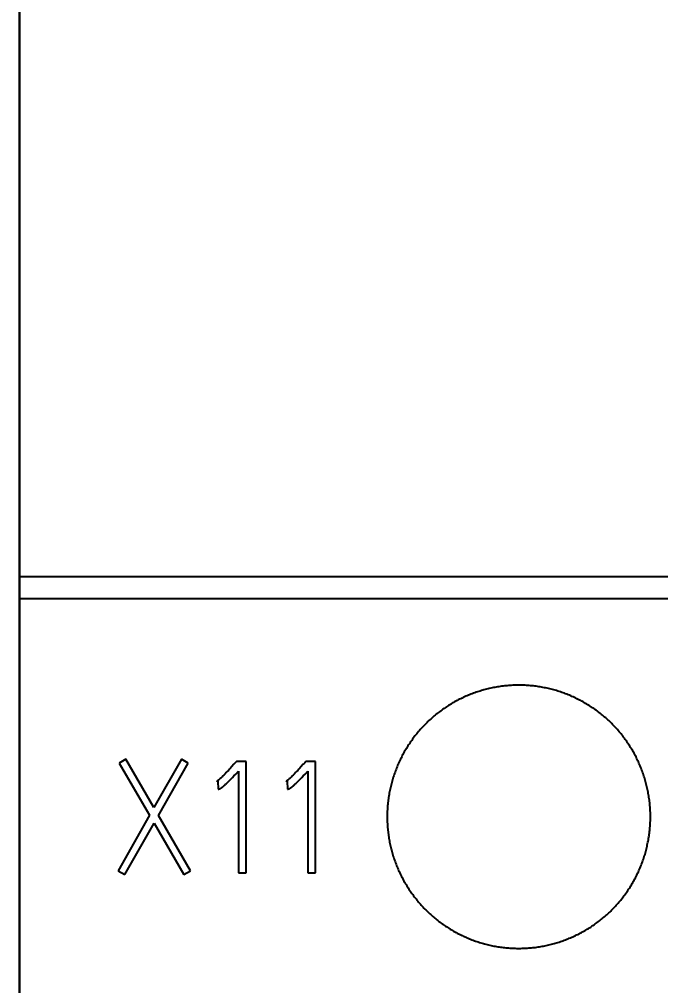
# Model space of a CAD drawing. Extents: x 0 to 420, y 0 to 297.
# Drawn here: x 109.27 to 119.02, y 158.27 to 172.96 of the extents above; entities that cross this region are included whole.
import ezdxf
from ezdxf.enums import TextEntityAlignment as Align

# ---------------------------------------------------------------- set-up
doc = ezdxf.new("R2010")
doc.units = 0
doc.header["$LTSCALE"] = 23.1
for name, color, linetype in [('10000_FRONT', 7, 'CONTINUOUS'), ('10100_DIM_FRONT', 7, 'CONTINUOUS'), ('10500_FRONT_LABELING', 7, 'CONTINUOUS')]:
    doc.layers.add(name, color=color, linetype=linetype)
doc.dimstyles.get("Standard").update_dxf_attribs({"dimtxt": 2.5, "dimasz": 2.5, "dimexe": 1.25, "dimexo": 0.625, "dimtad": 1, "dimcen": 2.5, "dimazin": 3, "dimtfac": 1, "dimtmove": 0, "dimatfit": 3})

# ---------------------------------------------------------------- blocks, each defined once
blk = doc.blocks.new('*D0')
at = {"layer": '10100_DIM_FRONT', "linetype": 'CONTINUOUS'}
for p, q in [((109.270844, 186.639203), (109.270844, 130.967761)), ((144.770844, 186.639203), (144.770844, 130.967761)), ((109.270844, 132.967761), (127.020844, 132.967761)), ((144.770844, 132.967761), (127.020844, 132.967761))]:
    blk.add_line(p, q, dxfattribs=at)
for points in [[(112.770844, 133.467761), (109.270844, 132.967761), (112.770844, 132.467761)], [(141.270844, 132.467761), (144.770844, 132.967761), (141.270844, 133.467761)]]:
    blk.add_solid(points, dxfattribs=at)
blk.add_text('35,5', height=3.5, dxfattribs=at).set_placement((123.190186, 133.842761), (132.690186, 133.842761), align=Align.FIT)

msp = doc.modelspace()

# ---------------------------------------------------------------- linework, layer by layer
at = {"layer": '10000_FRONT', "color": 7, "linetype": 'CONTINUOUS'}
for p, q in [((109.271, 231.64), (109.271, 141.64)), ((109.271, 164.493), (144.771, 164.493)), ((109.271, 164.16), (144.771, 164.16))]:
    msp.add_line(p, q, dxfattribs=at)
for points in [[(118.861, 160.84), (118.861, 160.861), (118.86, 160.882), (118.86, 160.904), (118.859, 160.925), (118.858, 160.946), (118.857, 160.967), (118.855, 160.987), (118.854, 161.008), (118.852, 161.029), (118.85, 161.05), (118.847, 161.071), (118.845, 161.092), (118.842, 161.112), (118.839, 161.133), (118.836, 161.154), (118.833, 161.174), (118.829, 161.195), (118.825, 161.215), (118.821, 161.236), (118.817, 161.256), (118.813, 161.277), (118.808, 161.297), (118.803, 161.317), (118.798, 161.338), (118.793, 161.358), (118.787, 161.378), (118.781, 161.398), (118.775, 161.419), (118.769, 161.439), (118.763, 161.459), (118.756, 161.479), (118.749, 161.499), (118.742, 161.519), (118.735, 161.539), (118.727, 161.558), (118.72, 161.578), (118.712, 161.598), (118.704, 161.617), (118.696, 161.636), (118.687, 161.655), (118.679, 161.675), (118.67, 161.693), (118.661, 161.712), (118.651, 161.731), (118.642, 161.75), (118.632, 161.768), (118.623, 161.787), (118.613, 161.805), (118.602, 161.823), (118.592, 161.842), (118.582, 161.86), (118.571, 161.878), (118.56, 161.895), (118.549, 161.913), (118.537, 161.931), (118.526, 161.948), (118.514, 161.966), (118.502, 161.983), (118.49, 162), (118.478, 162.017), (118.465, 162.034), (118.453, 162.051), (118.44, 162.068), (118.427, 162.084), (118.414, 162.101), (118.4, 162.117), (118.387, 162.133), (118.373, 162.149), (118.359, 162.165), (118.345, 162.181), (118.331, 162.197), (118.316, 162.212), (118.302, 162.227), (118.287, 162.242), (118.273, 162.257), (118.258, 162.272), (118.243, 162.286), (118.227, 162.301), (118.212, 162.315), (118.197, 162.329), (118.181, 162.343), (118.165, 162.356), (118.149, 162.37), (118.133, 162.383), (118.117, 162.397), (118.101, 162.41), (118.084, 162.423), (118.067, 162.435), (118.051, 162.448), (118.034, 162.46), (118.017, 162.472), (117.999, 162.485), (117.982, 162.496), (117.964, 162.508), (117.947, 162.52), (117.929, 162.531), (117.911, 162.542), (117.893, 162.553), (117.875, 162.564), (117.856, 162.575), (117.838, 162.585), (117.819, 162.595), (117.801, 162.605), (117.782, 162.615), (117.764, 162.625), (117.745, 162.634), (117.726, 162.643), (117.707, 162.652), (117.688, 162.661), (117.669, 162.67), (117.65, 162.678), (117.63, 162.686), (117.611, 162.694), (117.592, 162.702), (117.572, 162.709), (117.553, 162.717), (117.533, 162.724), (117.513, 162.731), (117.493, 162.738), (117.473, 162.744), (117.453, 162.75), (117.433, 162.757), (117.413, 162.763), (117.393, 162.768), (117.372, 162.774), (117.352, 162.779), (117.331, 162.784), (117.311, 162.789), (117.29, 162.794), (117.269, 162.798), (117.249, 162.802), (117.228, 162.806), (117.207, 162.81), (117.186, 162.814), (117.165, 162.817), (117.145, 162.82), (117.124, 162.823), (117.103, 162.825), (117.082, 162.828), (117.061, 162.83), (117.04, 162.832), (117.02, 162.834), (116.999, 162.835), (116.978, 162.837), (116.957, 162.838), (116.936, 162.839), (116.915, 162.839), (116.894, 162.84), (116.873, 162.84), (116.852, 162.84), (116.831, 162.84), (116.81, 162.84), (116.789, 162.839), (116.768, 162.838), (116.747, 162.837), (116.726, 162.836), (116.705, 162.834), (116.684, 162.832), (116.663, 162.83), (116.642, 162.828), (116.621, 162.826), (116.6, 162.823), (116.579, 162.82), (116.558, 162.817), (116.537, 162.814), (116.516, 162.81), (116.496, 162.807), (116.475, 162.803), (116.454, 162.798), (116.434, 162.794), (116.413, 162.789), (116.393, 162.785), (116.372, 162.78), (116.352, 162.774), (116.332, 162.769), (116.312, 162.763), (116.292, 162.758), (116.272, 162.751), (116.252, 162.745), (116.232, 162.739), (116.212, 162.732), (116.192, 162.725), (116.172, 162.718), (116.153, 162.711), (116.133, 162.703), (116.114, 162.695), (116.094, 162.687), (116.075, 162.679), (116.055, 162.671), (116.036, 162.662), (116.017, 162.653), (115.998, 162.644), (115.979, 162.635), (115.96, 162.626), (115.941, 162.616), (115.922, 162.606), (115.904, 162.596), (115.885, 162.586), (115.867, 162.576)], [(115.867, 162.576), (115.849, 162.565), (115.831, 162.554), (115.813, 162.543), (115.795, 162.532), (115.777, 162.521), (115.76, 162.51), (115.742, 162.498), (115.725, 162.486), (115.708, 162.474), (115.691, 162.462), (115.674, 162.45), (115.657, 162.437), (115.64, 162.425), (115.624, 162.412), (115.607, 162.399), (115.591, 162.386), (115.575, 162.372), (115.559, 162.359), (115.543, 162.345), (115.527, 162.331), (115.512, 162.317), (115.496, 162.302), (115.481, 162.288), (115.466, 162.273), (115.451, 162.258), (115.436, 162.243), (115.421, 162.228), (115.406, 162.213), (115.392, 162.197), (115.378, 162.182), (115.364, 162.166), (115.35, 162.15), (115.336, 162.134), (115.323, 162.118), (115.309, 162.102), (115.296, 162.086), (115.283, 162.069), (115.27, 162.053), (115.258, 162.036), (115.245, 162.019), (115.233, 162.002), (115.221, 161.985), (115.209, 161.968), (115.198, 161.951), (115.186, 161.933), (115.175, 161.916), (115.163, 161.898), (115.153, 161.88), (115.142, 161.862), (115.131, 161.844), (115.121, 161.826), (115.11, 161.808), (115.1, 161.789), (115.09, 161.771), (115.081, 161.752), (115.071, 161.733), (115.062, 161.714), (115.053, 161.695), (115.044, 161.676), (115.035, 161.657), (115.027, 161.637), (115.018, 161.618), (115.01, 161.598), (115.002, 161.579), (114.995, 161.559), (114.987, 161.54), (114.98, 161.52), (114.973, 161.5), (114.966, 161.481), (114.96, 161.461), (114.953, 161.441), (114.947, 161.421), (114.941, 161.401), (114.935, 161.381), (114.93, 161.361), (114.924, 161.34), (114.919, 161.32), (114.914, 161.3), (114.91, 161.279), (114.905, 161.259), (114.901, 161.239), (114.897, 161.218), (114.893, 161.197), (114.889, 161.177), (114.886, 161.156), (114.883, 161.135), (114.88, 161.114), (114.877, 161.093), (114.874, 161.072), (114.872, 161.051), (114.87, 161.03), (114.868, 161.009), (114.866, 160.988), (114.865, 160.967), (114.864, 160.946), (114.863, 160.925), (114.862, 160.904), (114.861, 160.883), (114.861, 160.861), (114.861, 160.84)], [(114.861, 160.84), (114.861, 160.82), (114.861, 160.799), (114.862, 160.778), (114.863, 160.758), (114.864, 160.738), (114.865, 160.717), (114.866, 160.697), (114.868, 160.676), (114.869, 160.656), (114.871, 160.636), (114.874, 160.615), (114.876, 160.595), (114.879, 160.575), (114.881, 160.555), (114.884, 160.535), (114.888, 160.515), (114.891, 160.495), (114.895, 160.475), (114.898, 160.455), (114.902, 160.435), (114.907, 160.415), (114.911, 160.395), (114.916, 160.375), (114.92, 160.355), (114.926, 160.336), (114.931, 160.316), (114.936, 160.296), (114.942, 160.277), (114.948, 160.257), (114.954, 160.237), (114.96, 160.218), (114.967, 160.198), (114.973, 160.179), (114.98, 160.159), (114.987, 160.14), (114.995, 160.121), (115.002, 160.102), (115.01, 160.083), (115.018, 160.064), (115.026, 160.045), (115.034, 160.026), (115.042, 160.008), (115.051, 159.989), (115.06, 159.971), (115.069, 159.952), (115.078, 159.934), (115.087, 159.916), (115.097, 159.898), (115.106, 159.88), (115.116, 159.863), (115.126, 159.845), (115.136, 159.827), (115.147, 159.81), (115.157, 159.792), (115.168, 159.775), (115.179, 159.758), (115.19, 159.741), (115.201, 159.724), (115.213, 159.707), (115.225, 159.69), (115.237, 159.673), (115.249, 159.657), (115.261, 159.64), (115.273, 159.624), (115.286, 159.608), (115.299, 159.591), (115.312, 159.575), (115.325, 159.56), (115.338, 159.544), (115.351, 159.528), (115.365, 159.513), (115.379, 159.498), (115.392, 159.482), (115.406, 159.468), (115.42, 159.453), (115.435, 159.438), (115.449, 159.424), (115.464, 159.409), (115.478, 159.395), (115.493, 159.381), (115.508, 159.367), (115.523, 159.354), (115.538, 159.34), (115.553, 159.327), (115.569, 159.313), (115.585, 159.3), (115.6, 159.287), (115.616, 159.275), (115.632, 159.262), (115.648, 159.25), (115.665, 159.237), (115.681, 159.225), (115.698, 159.213), (115.715, 159.201), (115.731, 159.19), (115.748, 159.178), (115.766, 159.167), (115.783, 159.156), (115.8, 159.145), (115.818, 159.134), (115.836, 159.123), (115.853, 159.113), (115.871, 159.102), (115.889, 159.092), (115.907, 159.082), (115.925, 159.073), (115.943, 159.063), (115.961, 159.054), (115.98, 159.045), (115.998, 159.036), (116.017, 159.027), (116.035, 159.019), (116.054, 159.01), (116.072, 159.002), (116.091, 158.994), (116.11, 158.986), (116.129, 158.979), (116.148, 158.972), (116.167, 158.964), (116.186, 158.957), (116.205, 158.951), (116.225, 158.944), (116.244, 158.938), (116.264, 158.931), (116.283, 158.925), (116.303, 158.92), (116.323, 158.914), (116.342, 158.909), (116.362, 158.903), (116.382, 158.898), (116.402, 158.893), (116.422, 158.889), (116.443, 158.884), (116.463, 158.88), (116.483, 158.876), (116.503, 158.872), (116.524, 158.869), (116.544, 158.866), (116.564, 158.862), (116.584, 158.859), (116.605, 158.857), (116.625, 158.854), (116.645, 158.852), (116.666, 158.85), (116.686, 158.848), (116.706, 158.846), (116.727, 158.845), (116.747, 158.843), (116.767, 158.842), (116.788, 158.842), (116.808, 158.841), (116.828, 158.84), (116.849, 158.84), (116.869, 158.84), (116.89, 158.84), (116.91, 158.841), (116.931, 158.841), (116.951, 158.842), (116.972, 158.843), (116.992, 158.844), (117.012, 158.846), (117.033, 158.848), (117.054, 158.849), (117.074, 158.852), (117.095, 158.854), (117.115, 158.856), (117.136, 158.859), (117.156, 158.862), (117.176, 158.865), (117.197, 158.869), (117.217, 158.872), (117.237, 158.876), (117.257, 158.88), (117.277, 158.884), (117.297, 158.888), (117.317, 158.893), (117.337, 158.898), (117.357, 158.903), (117.376, 158.908), (117.396, 158.913), (117.416, 158.919), (117.435, 158.924), (117.455, 158.93), (117.474, 158.937), (117.494, 158.943), (117.513, 158.949), (117.532, 158.956), (117.551, 158.963), (117.57, 158.97), (117.59, 158.978), (117.609, 158.985), (117.628, 158.993), (117.646, 159.001), (117.665, 159.009), (117.684, 159.018), (117.703, 159.026), (117.722, 159.035), (117.74, 159.044), (117.759, 159.053)], [(117.759, 159.053), (117.777, 159.062), (117.795, 159.072), (117.813, 159.082), (117.831, 159.091), (117.849, 159.102), (117.867, 159.112), (117.885, 159.122), (117.902, 159.133), (117.92, 159.143), (117.937, 159.154), (117.954, 159.165), (117.971, 159.177), (117.988, 159.188), (118.005, 159.2), (118.021, 159.211), (118.038, 159.223), (118.054, 159.235), (118.071, 159.248), (118.087, 159.26), (118.103, 159.273), (118.119, 159.285), (118.135, 159.298), (118.15, 159.311), (118.166, 159.325), (118.181, 159.338), (118.197, 159.352), (118.212, 159.365), (118.227, 159.379), (118.242, 159.393), (118.257, 159.408), (118.271, 159.422), (118.286, 159.437), (118.3, 159.452), (118.314, 159.466), (118.328, 159.481), (118.342, 159.497), (118.356, 159.512), (118.37, 159.527), (118.383, 159.543), (118.396, 159.558), (118.409, 159.574), (118.422, 159.59), (118.435, 159.606), (118.447, 159.622), (118.459, 159.638), (118.472, 159.655), (118.484, 159.671), (118.495, 159.688), (118.507, 159.704), (118.519, 159.721), (118.53, 159.738), (118.541, 159.755), (118.552, 159.772), (118.563, 159.79), (118.573, 159.807), (118.584, 159.825), (118.594, 159.842), (118.604, 159.86), (118.614, 159.878), (118.624, 159.896), (118.633, 159.914), (118.643, 159.932), (118.652, 159.951), (118.661, 159.969), (118.67, 159.988), (118.679, 160.006), (118.687, 160.025), (118.696, 160.044), (118.704, 160.063), (118.711, 160.082), (118.719, 160.101), (118.727, 160.12), (118.734, 160.139), (118.741, 160.158), (118.748, 160.177), (118.754, 160.197), (118.761, 160.216), (118.767, 160.235), (118.773, 160.255), (118.779, 160.274), (118.785, 160.294), (118.79, 160.313), (118.795, 160.333), (118.8, 160.353), (118.805, 160.372), (118.81, 160.392), (118.814, 160.412), (118.819, 160.432), (118.823, 160.452), (118.827, 160.472), (118.83, 160.492), (118.834, 160.512), (118.837, 160.533), (118.84, 160.553), (118.843, 160.573), (118.846, 160.594), (118.848, 160.614), (118.85, 160.634), (118.852, 160.655), (118.854, 160.676), (118.856, 160.696), (118.857, 160.717), (118.858, 160.737), (118.859, 160.758), (118.86, 160.778), (118.86, 160.799), (118.861, 160.82), (118.861, 160.84)]]:
    msp.add_lwpolyline(points, dxfattribs=at)
at = {"layer": '10500_FRONT_LABELING', "color": 7, "linetype": 'CONTINUOUS'}
for p, q in [((110.891, 161.716), (110.79, 161.657)), ((111.316, 160.98), (110.891, 161.716)), ((111.733, 161.716), (111.316, 160.98)), ((111.839, 161.657), (111.733, 161.716)), ((110.79, 161.657), (111.249, 160.863)), ((111.386, 160.86), (111.839, 161.657)), ((112.463, 161.563), (112.447, 161.546)), ((112.479, 161.58), (112.463, 161.563)), ((112.495, 161.598), (112.479, 161.58)), ((112.57, 161.681), (112.553, 161.662)), ((112.718, 161.681), (112.57, 161.681)), ((112.718, 159.988), (112.718, 161.681)), ((113.517, 161.563), (113.501, 161.546)), ((113.533, 161.58), (113.517, 161.563)), ((113.549, 161.598), (113.533, 161.58)), ((113.624, 161.681), (113.607, 161.662)), ((113.772, 161.681), (113.624, 161.681)), ((113.772, 159.988), (113.772, 161.681)), ((112.387, 161.483), (112.376, 161.471)), ((112.398, 161.494), (112.387, 161.483)), ((112.414, 161.511), (112.398, 161.494)), ((112.431, 161.528), (112.414, 161.511)), ((112.447, 161.546), (112.431, 161.528)), ((112.466, 161.393), (112.478, 161.405)), ((112.478, 161.405), (112.494, 161.421)), ((112.494, 161.421), (112.509, 161.437)), ((112.509, 161.437), (112.532, 161.461)), ((112.532, 161.461), (112.559, 161.49)), ((112.559, 161.49), (112.601, 161.535)), ((112.601, 161.535), (112.601, 159.988)), ((113.441, 161.483), (113.43, 161.471)), ((113.452, 161.494), (113.441, 161.483)), ((113.468, 161.511), (113.452, 161.494)), ((113.485, 161.528), (113.468, 161.511)), ((113.501, 161.546), (113.485, 161.528)), ((113.52, 161.393), (113.532, 161.405)), ((113.532, 161.405), (113.547, 161.421)), ((113.547, 161.421), (113.563, 161.437)), ((113.563, 161.437), (113.586, 161.461)), ((113.586, 161.461), (113.613, 161.49)), ((113.613, 161.49), (113.654, 161.535)), ((113.654, 161.535), (113.654, 159.988)), ((112.27, 161.377), (112.285, 161.381)), ((112.285, 161.381), (112.292, 161.261)), ((112.411, 161.339), (112.419, 161.346)), ((112.419, 161.346), (112.427, 161.354)), ((112.427, 161.354), (112.435, 161.362)), ((112.435, 161.362), (112.443, 161.37)), ((112.443, 161.37), (112.455, 161.382)), ((112.455, 161.382), (112.466, 161.393)), ((113.324, 161.377), (113.339, 161.381)), ((113.339, 161.381), (113.346, 161.261)), ((113.465, 161.339), (113.473, 161.346)), ((113.473, 161.346), (113.481, 161.354)), ((113.481, 161.354), (113.489, 161.362)), ((113.489, 161.362), (113.497, 161.37)), ((113.497, 161.37), (113.508, 161.382)), ((113.508, 161.382), (113.52, 161.393)), ((111.249, 160.863), (110.771, 160.021)), ((111.874, 160.021), (111.386, 160.86)), ((110.875, 159.962), (111.318, 160.742)), ((111.318, 160.742), (111.771, 159.962)), ((110.771, 160.021), (110.875, 159.962)), ((111.771, 159.962), (111.874, 160.021)), ((112.601, 159.988), (112.718, 159.988)), ((113.654, 159.988), (113.772, 159.988))]:
    msp.add_line(p, q, dxfattribs=at)
for points in [[(112.543, 161.65), (112.532, 161.638), (112.495, 161.598)], [(112.553, 161.662), (112.548, 161.656), (112.543, 161.65)], [(113.597, 161.65), (113.586, 161.638), (113.549, 161.598)], [(113.607, 161.662), (113.602, 161.656), (113.597, 161.65)], [(112.376, 161.471), (112.365, 161.46), (112.359, 161.455), (112.354, 161.449), (112.348, 161.444), (112.342, 161.438), (112.337, 161.433), (112.331, 161.427), (112.325, 161.422), (112.319, 161.417), (112.313, 161.411), (112.307, 161.406), (112.302, 161.401), (112.296, 161.396), (112.289, 161.391), (112.283, 161.386), (112.277, 161.381), (112.274, 161.379), (112.27, 161.377)], [(113.43, 161.471), (113.419, 161.46), (113.413, 161.455), (113.408, 161.449), (113.402, 161.444), (113.396, 161.438), (113.391, 161.433), (113.385, 161.427), (113.379, 161.422), (113.373, 161.417), (113.367, 161.411), (113.361, 161.406), (113.355, 161.401), (113.349, 161.396), (113.343, 161.391), (113.337, 161.386), (113.331, 161.381), (113.328, 161.379), (113.324, 161.377)], [(112.292, 161.261), (112.294, 161.261), (112.297, 161.261), (112.3, 161.262), (112.303, 161.262), (112.308, 161.263), (112.311, 161.264), (112.314, 161.265), (112.316, 161.266), (112.319, 161.267), (112.322, 161.268), (112.324, 161.269), (112.329, 161.272), (112.334, 161.275), (112.339, 161.278), (112.343, 161.281), (112.348, 161.284), (112.352, 161.288), (112.356, 161.291), (112.361, 161.294), (112.365, 161.298), (112.369, 161.302), (112.374, 161.305), (112.378, 161.309), (112.382, 161.312), (112.386, 161.316), (112.39, 161.32), (112.394, 161.324), (112.399, 161.327), (112.403, 161.331), (112.411, 161.339)], [(113.346, 161.261), (113.348, 161.261), (113.351, 161.261), (113.354, 161.262), (113.357, 161.262), (113.362, 161.263), (113.365, 161.264), (113.368, 161.265), (113.37, 161.266), (113.373, 161.267), (113.376, 161.268), (113.378, 161.269), (113.383, 161.272), (113.388, 161.275), (113.392, 161.278), (113.397, 161.281), (113.402, 161.284), (113.406, 161.288), (113.41, 161.291), (113.415, 161.294), (113.419, 161.298), (113.423, 161.302), (113.428, 161.305), (113.432, 161.309), (113.436, 161.312), (113.44, 161.316), (113.444, 161.32), (113.448, 161.324), (113.453, 161.327), (113.457, 161.331), (113.465, 161.339)]]:
    msp.add_lwpolyline(points, dxfattribs=at)

# ---------------------------------------------------------------- dimensions: what is measured, and where the dimension line sits
at = {"layer": '10100_DIM_FRONT', "linetype": 'CONTINUOUS'}
dim = msp.add_linear_dim(base=(144.771, 132.968), p1=(109.271, 186.639), p2=(144.771, 186.639), dimstyle='Standard', dxfattribs=at)
dim.commit()
dim.dimension.update_dxf_attribs({"geometry": '*D0', "text_midpoint": (127.94, 135.593), "dimtype": 128})

doc.saveas('drawing.dxf')
